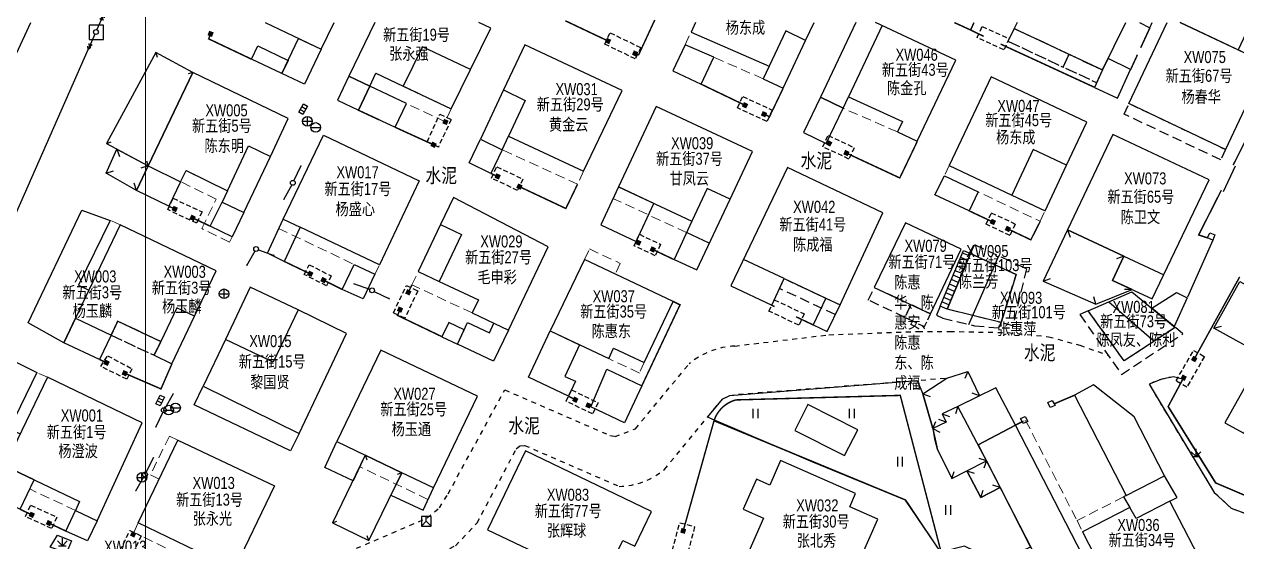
# Model space of a CAD drawing. Extents: x 396500 to 398250, y 1005980 to 1008200.
# Drawn here: x 397287.4 to 397413.3, y 1006946.1 to 1006999.8 of the extents above; entities that cross this region are included whole.
import ezdxf
from ezdxf.enums import TextEntityAlignment as Align

# ---------------------------------------------------------------- set-up
doc = ezdxf.new("R2010")
doc.units = 0
doc.header["$LTSCALE"] = 0.5
for name, pattern in [('X32', [1.5, 1, -0.5]), ('X39', [3, 2.5, -0.5]), ('X5', [3, 2, -1]), ('X6', [2, 1, -1])]:
    doc.linetypes.add(name, pattern=pattern)
doc.layers.get('0').update_dxf_attribs({"linetype": 'CONTINUOUS'})
doc.layers.add('ASSIST', color=7, linetype='CONTINUOUS', plot=False)
for name, color, linetype in [('DLSS', 4, 'CONTINUOUS'), ('DMTZ', 3, 'CONTINUOUS'), ('GXYZ', 2, 'CONTINUOUS'), ('JMD', 6, 'CONTINUOUS'), ('ZBTZ', 3, 'CONTINUOUS'), ('权属人', 160, 'CONTINUOUS'), ('编号', 90, 'CONTINUOUS'), ('门牌号', 1, 'CONTINUOUS')]:
    doc.layers.add(name, color=color, linetype=linetype)
doc.layers.add('绘图层', color=6, linetype='CONTINUOUS', lineweight=5)
doc.styles.add('细等线体', font='长等线体_0.TTF', dxfattribs={"width": 0.8})
doc.linetypes.add('10422', pattern='A,2,[150,AAA.SHX,S=1,R=0,X=0,Y=1],2,[177,AAA.SHX,S=1,R=0,X=0,Y=0.8],1e-09', length=4)
doc.linetypes.add('1161', pattern='A,0,[149,AAA.SHX,S=0.15,R=0,X=0,Y=0],-1.6', length=1.6)
doc.linetypes.add('443', pattern='A,5,[169,AAA.SHX,S=0.83,R=0,X=0,Y=0],5', length=10)

# ---------------------------------------------------------------- blocks, each defined once
blk = doc.blocks.new('gc041')
for p, q in [((-1, 0.5), (1, 0.5)), ((-1, -0.5), (-1, 0.5)), ((-0.33, 0.5), (-0.33, -0.5)), ((0.33, 0.5), (0.33, -0.5)), ((1, 0.5), (1, -0.5)), ((1, -0.5), (-1, -0.5))]:
    blk.add_line(p, q)
blk = doc.blocks.new('gc042')
blk.add_line((-1, 0), (1, 0))
blk.add_circle((0, 0), 1)
blk = doc.blocks.new('gc043')
for p, q in [((-1, 0), (1, 0)), ((0, -1), (0, 1))]:
    blk.add_line(p, q)
blk.add_circle((0, 0), 1)
blk = doc.blocks.new('gc013a')
at = {"linetype": 'Continuous'}
blk.add_line((0.5, 0), (4, 0), dxfattribs=at)
at = {"linetype": 'Continuous', "flags": 128}
for points in [[(2.77, 0.35), (3.38, 0), (2.77, -0.35)], [(3.39, 0.35), (4, 0), (3.39, -0.35)]]:
    blk.add_lwpolyline(points, dxfattribs=at)
blk = doc.blocks.new('gc170')
at = {"linetype": 'Continuous'}
blk.add_circle((0, 0), 0.5, dxfattribs=at)
blk = doc.blocks.new('gc013c')
at = {"linetype": 'Continuous'}
blk.add_line((0.5, 0), (4, 0), dxfattribs=at)
at = {"linetype": 'Continuous', "const_width": 0.15, "flags": 128}
blk.add_lwpolyline([(3.775, 0, 1), (3.925, 0, 1)], format="xyb", close=True, dxfattribs=at)
blk = doc.blocks.new('gc124')
for p, q in [((-1, 1), (0, 0)), ((-0.8, 0), (0.8, 0)), ((0, 0), (0, 1.6)), ((0, 0), (1, 1))]:
    blk.add_line(p, q)
blk = doc.blocks.new('gc049')
for p, q in [((-1, 1), (-1, -1)), ((1, 1), (-1, 1)), ((-1, -1), (0, 0)), ((0, 0), (0, 1)), ((0, 0), (1, -1)), ((1, -1), (1, 1)), ((-1, -1), (1, -1))]:
    blk.add_line(p, q)
blk = doc.blocks.new('gc121')
for p, q in [((-0.5, -1), (-0.5, 1)), ((0.5, -1), (0.5, 1))]:
    blk.add_line(p, q)
blk = doc.blocks.new('gc002')
at = {"const_width": 1}
blk.add_lwpolyline([(-0.5, 0), (0.5, 0)], dxfattribs=at)

msp = doc.modelspace()

# ---------------------------------------------------------------- linework, layer by layer
at = {"layer": 'ASSIST', "linetype": 'Continuous', "flags": 128}
for points in [[(397385.64, 1006976.04), (397383.2, 1006970.26), (397382.48, 1006970.56), (397384.92, 1006976.35)], [(397388.71, 1006951.75), (397391.87, 1006945.59), (397389.25, 1006944.44), (397387.03, 1006944.86), (397386.09, 1006945.17), (397384.99, 1006945.66), (397382.54, 1006945.04), (397378.9, 1006950.46), (397369.28, 1006954.4), (397358.33, 1006959.05), (397359.91, 1006960.97), (397360.65, 1006961.32), (397380.1, 1006962.88), (397380.69, 1006961.47), (397381.72, 1006957.87), (397382.2, 1006955.68), (397383.7, 1006952.68), (397385.26, 1006953.48), (397386.69, 1006950.71)]]:
    msp.add_lwpolyline(points, close=True, dxfattribs=at)
at = {"layer": 'ASSIST', "linetype": '1161', "flags": 128}
msp.add_lwpolyline([(397407.66, 1006962.99), (397406.7, 1006963.23), (397405.49, 1006962.99), (397404.19, 1006962.47), (397410.93, 1006951.26), (397412.67, 1006949.63), (397414.87, 1006948.81), (397415.34, 1006949.89), (397415.44, 1006950.23), (397415.52, 1006950.35), (397411.1, 1006952.23), (397406.15, 1006960.18)], close=True, dxfattribs=at)
at = {"layer": 'DLSS', "linetype": 'X6'}
for points in [[(397297.6, 1006944.83), (397296.19, 1006942.16), (397302.08, 1006939.43, 0.174223), (397308.12, 1006939.54), (397329.22, 1006948.59), (397330.5, 1006949.66), (397331.41, 1006951.11), (397337.29, 1006961.89), (397348.19, 1006957.17), (397348.74, 1006957.06), (397350.86, 1006957.86), (397356.43, 1006964.6, -0.162094), (397361.17, 1006966.44), (397370.93, 1006967.61), (397380.17, 1006967.95), (397383.46, 1006967.95), (397389.51, 1006967.84), (397393.72, 1006967.41), (397396.97, 1006966.52), (397399.91, 1006965.49)], [(397293.61, 1006936.32), (397294.42, 1006938.56), (397299.96, 1006936.06, 0.180702), (397308.61, 1006935.48), (397328.89, 1006944.16), (397332.17, 1006945.72), (397334.42, 1006948.09), (397338.49, 1006955.76), (397338.88, 1006956.09), (397339.35, 1006956.13), (397349.16, 1006951.88, 0.169789), (397353.87, 1006953.64), (397359.91, 1006960.97), (397360.65, 1006961.32), (397361.55, 1006961.45), (397383.19, 1006963.12)], [(397407.66, 1006962.99), (397406.7, 1006963.23, 0.093798), (397404.19, 1006962.47), (397405.87, 1006959.61), (397410.93, 1006951.26), (397412.67, 1006949.63), (397414.87, 1006948.81), (397415.52, 1006950.35)]]:
    msp.add_lwpolyline(points, format="xyb", dxfattribs=at)
at = {"layer": 'DMTZ', "linetype": '10422'}
msp.add_lwpolyline([(397259.52, 1006938.22), (397275.96, 1006973.83), (397288.1, 1007000)], dxfattribs=at)
at = {"layer": 'GXYZ', "linetype": 'Continuous'}
msp.add_line((397274.44, 1006952.72), (397294.05, 1006997.19), dxfattribs=at)
at = {"layer": 'JMD', "linetype": 'Continuous'}
for p, q in [((397301.07, 1006996.9), (397301.21, 1006996.42)), ((397304.91, 1006994.83), (397304.43, 1006994.67)), ((397295.97, 1006987.47), (397296.45, 1006987.61)), ((397297.04, 1006986.85), (397297.3, 1006986.09)), ((397300.28, 1006985.14), (397299.52, 1006984.89)), ((397300.28, 1006985.14), (397300.13, 1006985.61)), ((397295.93, 1006984.38), (397296.69, 1006984.62)), ((397299.06, 1006982.58), (397298.82, 1006983.35)), ((397395.69, 1006978.5), (397395.96, 1006977.75)), ((397385.53, 1006975.79), (397384.81, 1006976.09)), ((397384.95, 1006974.41), (397384.23, 1006974.71)), ((397385.14, 1006974.87), (397384.42, 1006975.17)), ((397385.34, 1006975.33), (397384.62, 1006975.63)), ((397385.47, 1006968.68), (397388.57, 1006975.8)), ((397401.54, 1006975.76), (397400.79, 1006975.49)), ((397384.56, 1006973.49), (397383.84, 1006973.79)), ((397384.75, 1006973.95), (397384.03, 1006974.25)), ((397393.17, 1006973.17), (397393.92, 1006973.45)), ((397383.98, 1006972.1), (397383.26, 1006972.41)), ((397384.17, 1006972.56), (397383.45, 1006972.87)), ((397384.36, 1006973.02), (397383.65, 1006973.33)), ((397402.4, 1006972.31), (397401.6, 1006972.32)), ((397383.39, 1006970.72), (397382.67, 1006971.02)), ((397383.59, 1006971.18), (397382.87, 1006971.48)), ((397383.78, 1006971.64), (397383.06, 1006971.95)), ((397398.63, 1006970.78), (397398.42, 1006971.55)), ((397383.2, 1006970.26), (397382.48, 1006970.56)), ((397410.9, 1006968.28), (397411.68, 1006968.5)), ((397385.34, 1006963.79), (397385.03, 1006963.06)), ((397380.69, 1006961.47), (397381.44, 1006961.2)), ((397386.57, 1006961.29), (397385.81, 1006961.55)), ((397384.31, 1006960.18), (397384.06, 1006959.42)), ((397381.72, 1006957.87), (397382.04, 1006958.6)), ((397383.1, 1006958.55), (397382.35, 1006958.81)), ((397382.69, 1006959.39), (397383.45, 1006959.13)), ((397381.72, 1006957.87), (397382.43, 1006957.5)), ((397322.81, 1006955.12), (397322.97, 1006954.64)), ((397387.28, 1006954.52), (397386.52, 1006954.76)), ((397387.28, 1006954.52), (397387.03, 1006953.76)), ((397326.6, 1006953.3), (397326.12, 1006953.11)), ((397383.7, 1006952.68), (397383.95, 1006953.44)), ((397385.26, 1006953.48), (397386.02, 1006953.24)), ((397388.71, 1006951.75), (397387.94, 1006951.99)), ((397386.69, 1006950.71), (397386.93, 1006951.47)), ((397319.4, 1006948.11), (397319.87, 1006948.27)), ((397323.18, 1006946.27), (397323.01, 1006946.74))]:
    msp.add_line(p, q, dxfattribs=at)
at = {"layer": 'JMD', "linetype": 'Continuous', "flags": 128}
for points in [[(397312.44, 1007000), (397318.24, 1006997.23), (397319.57, 1007000)], [(397323.82, 1007000), (397321.11, 1006994.43), (397323.28, 1006993.4), (397323.92, 1006994.76), (397326.76, 1006993.41), (397331.73, 1006991.06), (397333.73, 1006995.14), (397335.83, 1006999.41), (397334.6, 1007000)], [(397357.1, 1007000), (397356.63, 1006999.02), (397364.73, 1006995.47), (397364.11, 1006994.16), (397366.18, 1006993.18), (397368.52, 1006998.15), (397369.39, 1007000)], [(397373.74, 1007000), (397370.07, 1006992.26), (397372.4, 1006991.12), (397372.96, 1006992.3), (397378.56, 1006989.75), (397378.04, 1006988.66), (397380.11, 1006987.68), (397384.09, 1006996.09), (397375.78, 1007000)], [(397390.47, 1007000), (397390.16, 1006999.37), (397399.33, 1006995.08), (397401.75, 1007000)], [(397414.84, 1007000), (397417.67, 1006998.66), (397417.15, 1006997.55), (397414.24, 1006998.94), (397413.4, 1006997.17), (397416.32, 1006995.8), (397412.1, 1006986.84), (397402.08, 1006991.6), (397406.05, 1007000)], [(397403.16, 1007000), (397404.25, 1006999.46), (397404.49, 1007000)], [(397414.84, 1007000), (397417.67, 1006998.66), (397416.32, 1006995.8), (397407.4, 1007000)], [(397407.4, 1007000), (397413.4, 1006997.17)], [(397368.52, 1006998.15), (397366.45, 1006999.13), (397364.73, 1006995.47)], [(397376.46, 1006999.68), (397372.96, 1006992.3)], [(397333.73, 1006995.14), (397328.76, 1006997.49), (397326.76, 1006993.41)], [(397337.17, 1006993.01), (397339.42, 1006991.9), (397337.67, 1006988.2)], [(397308.52, 1006982.56), (397310.71, 1006987.22), (397312.97, 1006986.11)], [(397395.59, 1006985.19), (397392.14, 1006986.83), (397389.92, 1006982.1)], [(397360.67, 1006981.67), (397358.29, 1006982.78), (397356.72, 1006979.39)], [(397314.28, 1006979.62), (397316.05, 1006978.78)], [(397330.63, 1006979.04), (397332.8, 1006978), (397330.48, 1006973.14)], [(397358.51, 1006977.1), (397356.16, 1006978.21)], [(397382.48, 1006970.56), (397384.92, 1006976.35)], [(397385.64, 1006976.04), (397383.2, 1006970.26)], [(397366.29, 1006973.44), (397362.07, 1006975.43)], [(397401.54, 1006975.76), (397405.68, 1006973.83)], [(397370.61, 1006971.4), (397372.09, 1006970.7)], [(397399.99, 1006971.04), (397404.7, 1006966.95)], [(397305.09, 1006969.55), (397303.25, 1006970.42), (397301.58, 1006966.9)], [(397315.84, 1006970.18), (397313.26, 1006964.76), (397308.29, 1006967.12)], [(397329.9, 1006951.72), (397326.6, 1006953.3)], [(397401.79, 1006950.94), (397405.75, 1006952.98)], [(397406.33, 1006950.34), (397402.84, 1006948.56), (397402.18, 1006949.69)]]:
    msp.add_lwpolyline(points, dxfattribs=at)
at = {"layer": 'JMD', "color": 6, "linetype": '443', "const_width": 0.15, "flags": 128}
for points in [[(397343.57, 1007000.19), (397348.01, 1006998.09)], [(397351.16, 1006996.6), (397352.86, 1007000.27)], [(397383.96, 1007000), (397385.64, 1006999.23), (397385.99, 1007000)], [(397306.76, 1006998.83), (397306.56, 1006998.31), (397310.99, 1006996.21)], [(397385.64, 1006999.23), (397387, 1006998.57)], [(397403.29, 1006997.38), (397404.25, 1006999.46)], [(397388.76, 1006997.77), (397398.5, 1006993.28)], [(397419.19, 1006997.75), (397412.89, 1006985.21)], [(397402.25, 1006995.12), (397402.96, 1006996.67)], [(397357.67, 1006993.61), (397362.23, 1006991.42)], [(397364.2, 1006990.49), (397364.77, 1006990.24), (397366.18, 1006993.18)], [(397322.1, 1006990.91), (397324.23, 1006989.92)], [(397325.91, 1006989.14), (397329.9, 1006987.32)], [(397372.75, 1006986.46), (397378.29, 1006983.88), (397380.11, 1006987.68)], [(397335.85, 1006984.35), (397336.55, 1006984.04)], [(397338.81, 1006982.98), (397343.63, 1006980.71), (397344.84, 1006983.22)], [(397411.67, 1006982.62), (397409.31, 1006977.97), (397410.24, 1006977.66)], [(397302.41, 1006980.95), (397303.04, 1006980.66)], [(397304.89, 1006979.74), (397306.73, 1006978.87)], [(397385.48, 1006980.47), (397387.95, 1006979.31)], [(397389.51, 1006978.59), (397391.89, 1006977.46), (397392.87, 1006979.38)], [(397352.65, 1006976.46), (397354.86, 1006975.41)], [(397314.4, 1006975.22), (397317.1, 1006973.93)], [(397413.57, 1006973.62), (397408.85, 1006965.09)], [(397318.48, 1006973.28), (397320.42, 1006972.31)], [(397327.66, 1006972.8), (397327.28, 1006972.01)], [(397351.52, 1006962.32), (397355.48, 1006970.71), (397354.77, 1006971.07)], [(397326.42, 1006970.22), (397326.16, 1006969.62), (397330.77, 1006967.41)], [(397365, 1006970.67), (397365.29, 1006970.53)], [(397367.51, 1006969.48), (397369.31, 1006968.63)], [(397295.24, 1006965.04), (397295.96, 1006964.7)], [(397297.85, 1006963.62), (397301.61, 1006961.99), (397302.75, 1006964.61)], [(397407.75, 1006963.15), (397406.15, 1006960.18), (397411.1, 1006952.23), (397415.95, 1006950.16)], [(397343.9, 1006961.24), (397344.61, 1006960.87)], [(397396.43, 1006961.34), (397394.31, 1006960.44)], [(397359.01, 1006958.69), (397355.81, 1006947.26)], [(397382.2, 1006945.54), (397378.9, 1006950.46), (397359.01, 1006958.69)], [(397390.98, 1006958.58), (397390.31, 1006958.24)], [(397286.99, 1006949.5), (397288.2, 1006948.93)], [(397289.98, 1006948.07), (397291.72, 1006947.25)]]:
    msp.add_lwpolyline(points, dxfattribs=at)
at = {"layer": 'JMD', "linetype": 'Continuous', "flags": 128}
for points in [[(397294.14, 1006998.24), (397295.64, 1006998.24), (397295.64, 1006999.74), (397294.14, 1006999.74)], [(397314.15, 1006994.72), (397310.99, 1006996.21), (397311.65, 1006997.58), (397314.8, 1006996.07)], [(397339.38, 1006997.7), (397337.17, 1006993.01), (397334.76, 1006987.92), (397337.02, 1006986.81), (397337.67, 1006988.2), (397345.46, 1006984.57), (397349.46, 1006992.94)], [(397300.28, 1006985.14), (397304.91, 1006994.83), (397301.07, 1006996.9), (397295.97, 1006987.47)], [(397398.5, 1006993.28), (397400.88, 1006992.17), (397402.25, 1006995.12), (397399.91, 1006996.27), (397399.33, 1006995.08)], [(397304.91, 1006994.83), (397300.28, 1006985.14), (397303.65, 1006983.49), (397304.22, 1006984.66), (397308.52, 1006982.56), (397307.96, 1006981.38), (397310.22, 1006980.28), (397312.97, 1006986.11), (397314.82, 1006990.06)], [(397393.37, 1006980.47), (397395.59, 1006985.19), (397397.7, 1006989.67), (397387.76, 1006994.38), (397383.43, 1006985.17), (397389.92, 1006982.1)], [(397322.1, 1006990.91), (397325.91, 1006989.14), (397327.08, 1006991.61), (397323.28, 1006993.4)], [(397360.67, 1006981.67), (397363, 1006986.62), (397353.01, 1006991.28), (397349.09, 1006982.96), (397356.72, 1006979.39), (397354.86, 1006975.41), (397357.21, 1006974.33)], [(397312.65, 1006976.08), (397314.28, 1006979.62), (397318.47, 1006988.32), (397328.39, 1006983.58), (397324.29, 1006974.85), (397316.05, 1006978.78), (397314.4, 1006975.22)], [(397410.41, 1006983.7), (397400.41, 1006988.39), (397395.69, 1006978.5), (397401.54, 1006975.76), (397400.36, 1006973.24), (397404.49, 1006971.34)], [(397299.06, 1006982.58), (397295.93, 1006984.38), (397297.04, 1006986.85), (397300.28, 1006985.14)], [(397376.54, 1006980.26), (397366.62, 1006984.95), (397360.77, 1006972.7), (397365, 1006970.67), (397366.29, 1006973.44), (397370.61, 1006971.4), (397369.31, 1006968.63), (397370.74, 1006967.94), (397372.09, 1006970.7)], [(397352.77, 1006981.23), (397349.09, 1006982.96), (397347.25, 1006979.01), (397350.92, 1006977.28)], [(397341.81, 1006976.74), (397331.96, 1006981.84), (397330.63, 1006979.04), (397328.3, 1006974.17), (397330.48, 1006973.14), (397334.55, 1006971.22), (397333.9, 1006969.87), (397337.68, 1006968.07)], [(397296.33, 1006979.48), (397293.05, 1006972.76), (397294.13, 1006972.24), (397291.53, 1006966.79), (397287.82, 1006968.85), (397293.41, 1006980.54)], [(397296.43, 1006967.57), (397297.12, 1006969.02), (397301.58, 1006966.9), (397300.91, 1006965.48), (397302.75, 1006964.61), (397305.09, 1006969.55), (397307.33, 1006974.26), (397297.38, 1006979), (397294.13, 1006972.24), (397292.74, 1006969.32)], [(397384.67, 1006976.49), (397378.88, 1006979.23), (397375.64, 1006972.52), (397381.48, 1006969.78)], [(397401.54, 1006975.76), (397395.69, 1006978.5), (397393.17, 1006973.17), (397398.63, 1006970.78), (397402.4, 1006972.31), (397400.36, 1006973.24)], [(397390.37, 1006973.86), (397388.8, 1006968.87), (397383.2, 1006970.26), (397385.64, 1006976.04)], [(397321.66, 1006974.91), (397323.81, 1006973.88), (397322.6, 1006971.34), (397320.42, 1006972.31)], [(397354.77, 1006971.07), (397345.58, 1006975.43), (397342.01, 1006968.01), (397348.08, 1006965.14), (397348.59, 1006966.23), (397351.77, 1006964.73)], [(397315.84, 1006970.18), (397310.88, 1006972.56), (397308.29, 1006967.12), (397305.98, 1006962.26), (397315.94, 1006957.36), (397320.88, 1006967.75)], [(397406.88, 1006968.38), (397401.59, 1006964.9), (397397.85, 1006970.1), (397402.38, 1006972.08)], [(397406.76, 1006968.48), (397404.44, 1006970.38), (397407.02, 1006971.98), (397408.12, 1006971.44)], [(397332.37, 1006966.65), (397333.07, 1006968.13), (397331.47, 1006968.88), (397330.77, 1006967.41)], [(397423.56, 1006953.59), (397427.73, 1006961.11), (397416.87, 1006967.19), (397414.71, 1006963.29), (397412.04, 1006958.48), (397414.01, 1006957.39), (397414.64, 1006958.53)], [(397334.46, 1006961.25), (397324.43, 1006966.02), (397319.86, 1006956.53), (397326.6, 1006953.3), (397325.47, 1006950.97), (397328.81, 1006949.4), (397329.9, 1006951.72)], [(397283.97, 1006950.96), (397280.26, 1006952.62), (397286.17, 1006964.96), (397288.72, 1006963.7), (397285.88, 1006957.86), (397287.01, 1006957.32), (397285.42, 1006954.02)], [(397299.66, 1006958.46), (397289.84, 1006963.2), (397285.42, 1006954.02), (397293.17, 1006950.3), (397292.73, 1006949.38), (397294.99, 1006948.31)], [(397410.22, 1006942.79), (397406.33, 1006950.34), (397407.08, 1006950.73), (397405.75, 1006952.98), (397402.63, 1006959.1), (397398.41, 1006962.4), (397396.43, 1006961.34), (397401.79, 1006950.94), (397401.52, 1006950.8), (397402.18, 1006949.69), (397397.27, 1006947.15), (397401.76, 1006938.43)], [(397368.75, 1006960.37), (397367.39, 1006957.69), (397372.56, 1006955.07), (397373.92, 1006957.74)], [(397400.75, 1006937.95), (397390.31, 1006958.24), (397386.42, 1006956.19), (397396.86, 1006935.9)], [(397313.39, 1006951.94), (397308.94, 1006942.67), (397304.97, 1006944.57), (397305.27, 1006945.2), (397299.24, 1006948.11), (397303.37, 1006956.68)], [(397322.81, 1006955.12), (397319.4, 1006948.11), (397323.18, 1006946.27), (397326.6, 1006953.3)], [(397352.52, 1006949.29), (397339.45, 1006955.57), (397335.51, 1006947.36), (397347.35, 1006941.74), (397349.53, 1006946.27), (397350.79, 1006945.67)], [(397372.69, 1006940.96), (397376.02, 1006948.48), (397373.09, 1006949.77), (397373.7, 1006951.14), (397365.92, 1006954.58), (397364.79, 1006952.02), (397363.42, 1006952.63), (397362.03, 1006949.5), (397364.14, 1006948.57), (397362.24, 1006944.27), (397364.38, 1006943.32), (397364.86, 1006944.42)], [(397285.42, 1006954.02), (397283.97, 1006950.96), (397286.99, 1006949.5), (397288.44, 1006952.57)]]:
    msp.add_lwpolyline(points, close=True, dxfattribs=at)
at = {"layer": 'JMD', "linetype": 'X32'}
for points in [[(397351.41, 1006997.4), (397350.84, 1006996.23), (397347.66, 1006997.77), (397348.23, 1006998.94)], [(397389.65, 1006998.34), (397389.09, 1006997.17), (397386.33, 1006998.44), (397386.85, 1006999.59)], [(397365.06, 1006990.91), (397364.51, 1006989.73), (397361.44, 1006991.16), (397361.99, 1006992.34)], [(397330.54, 1006990.49), (397331.72, 1006989.94), (397330.4, 1006987.09), (397329.22, 1006987.64)], [(397373.56, 1006987.02), (397373.01, 1006985.84), (397370.3, 1006987.12), (397370.86, 1006988.3)], [(397339.18, 1006983.76), (397338.62, 1006982.58), (397335.91, 1006983.86), (397336.46, 1006985.04)], [(397305.87, 1006980.36), (397305.32, 1006979.18), (397302.31, 1006980.59), (397302.86, 1006981.77)], [(397390.28, 1006979.1), (397389.73, 1006977.92), (397387.24, 1006979.07), (397387.78, 1006980.25)], [(397353.46, 1006976.99), (397352.9, 1006975.81), (397350.72, 1006976.85), (397351.27, 1006978.03)], [(397319.28, 1006973.71), (397318.78, 1006972.69), (397316.48, 1006973.86), (397316.98, 1006974.88)], [(397325.73, 1006969.89), (397327.09, 1006972.72), (397328.26, 1006972.16), (397326.91, 1006969.33)], [(397368.37, 1006969.78), (397367.81, 1006968.6), (397364.71, 1006970.07), (397365.26, 1006971.23)], [(397406.96, 1006962.82), (397408.78, 1006965.99), (397409.9, 1006965.35), (397408.09, 1006962.18)], [(397298.58, 1006964.09), (397298.07, 1006963), (397295.35, 1006964.32), (397296.07, 1006965.44)], [(397346.97, 1006960.56), (397346.4, 1006959.39), (397343.65, 1006960.72), (397344.22, 1006961.89)], [(397290.8, 1006948.69), (397290.26, 1006947.5), (397287.54, 1006948.75), (397288.08, 1006949.93)], [(397298.24, 1006944.03), (397297.05, 1006944.57), (397298.38, 1006947.3), (397299.56, 1006946.74)], [(397355.45, 1006948.11), (397357, 1006947.69), (397356.04, 1006944.1), (397354.49, 1006944.52)]]:
    msp.add_lwpolyline(points, close=True, dxfattribs=at)
at = {"layer": 'JMD', "linetype": 'X5', "lineweight": 0}
for points in [[(397364.73, 1006995.47), (397364.11, 1006994.16), (397356.03, 1006997.7), (397356.63, 1006999.02)], [(397331.73, 1006991.06), (397331.13, 1006989.69), (397323.28, 1006993.4), (397323.92, 1006994.76)], [(397372.96, 1006992.3), (397378.56, 1006989.75), (397378.04, 1006988.66), (397372.4, 1006991.12)], [(397345.46, 1006984.57), (397344.84, 1006983.22), (397337.02, 1006986.81), (397337.67, 1006988.2)], [(397383.43, 1006985.17), (397382.93, 1006984.09), (397392.87, 1006979.38), (397393.37, 1006980.47)], [(397307.96, 1006981.38), (397306.73, 1006978.87), (397308.99, 1006977.76), (397308.73, 1006977.22), (397305.86, 1006978.63), (397307.35, 1006981.68), (397303.65, 1006983.49), (397304.22, 1006984.66), (397308.52, 1006982.56)], [(397356.72, 1006979.39), (397356.16, 1006978.21), (397348.58, 1006981.73), (397349.09, 1006982.96)], [(397297.38, 1006979), (397296.33, 1006979.48), (397293.05, 1006972.76), (397294.13, 1006972.24)], [(397314.28, 1006979.62), (397313.82, 1006978.64), (397323.81, 1006973.88), (397324.29, 1006974.85)], [(397345.58, 1006975.43), (397346.09, 1006976.52), (397349.26, 1006975.02), (397348.75, 1006973.93)], [(397334.55, 1006971.22), (397333.9, 1006969.87), (397327.66, 1006972.8), (397328.3, 1006974.17)], [(397348.08, 1006965.14), (397348.59, 1006966.23), (397351.77, 1006964.73), (397351.27, 1006963.64)], [(397289.84, 1006963.2), (397288.72, 1006963.7), (397285.88, 1006957.86), (397287.01, 1006957.32)], [(397401.76, 1006938.43), (397400.75, 1006937.95), (397390.31, 1006958.24), (397391.35, 1006958.73), (397396.69, 1006948.33), (397397.27, 1006947.15)], [(397303.37, 1006956.68), (397302.48, 1006957.08), (397300.51, 1006953.07), (397301.42, 1006952.63)], [(397329.9, 1006951.72), (397329.31, 1006950.53), (397322.23, 1006953.92), (397322.81, 1006955.12)], [(397293.17, 1006950.3), (397292.73, 1006949.38), (397287.99, 1006951.61), (397288.44, 1006952.57)], [(397397.27, 1006947.15), (397402.18, 1006949.69), (397401.52, 1006950.8), (397396.69, 1006948.33)], [(397305.27, 1006945.2), (397304.97, 1006944.57), (397304.79, 1006944.21), (397298.79, 1006947.11), (397299.24, 1006948.11)]]:
    msp.add_lwpolyline(points, close=True, dxfattribs=at)
at = {"layer": 'JMD', "linetype": 'X39', "flags": 128}
for points in [[(397390.16, 1006999.37), (397389.54, 1006998.06), (397395.24, 1006995.38), (397395.86, 1006996.7)], [(397395.24, 1006995.38), (397395.86, 1006996.7), (397399.33, 1006995.08), (397398.71, 1006993.76)], [(397379.44, 1006970.74), (397378.82, 1006969.41), (397380.85, 1006968.46), (397381.48, 1006969.78)], [(397296.43, 1006967.57), (397300.91, 1006965.48), (397301.58, 1006966.9), (397297.1, 1006969.03)]]:
    msp.add_lwpolyline(points, close=True, dxfattribs=at)
at = {"layer": 'JMD', "linetype": 'Continuous'}
for points in [[(397318.24, 1006997.23), (397316.49, 1006993.61), (397314.15, 1006994.72), (397315.9, 1006998.34)], [(397356.03, 1006997.7), (397354.74, 1006995), (397357.67, 1006993.61), (397359, 1006996.4)], [(397321.11, 1006994.43), (397319.93, 1006991.95), (397322.1, 1006990.91), (397323.28, 1006993.4)], [(397370.07, 1006992.26), (397368.31, 1006988.59), (397370.65, 1006987.45), (397372.4, 1006991.12)], [(397335.85, 1006984.35), (397333.6, 1006985.46), (397334.76, 1006987.92), (397337.02, 1006986.81)], [(397302.41, 1006980.95), (397299.06, 1006982.58), (397300.28, 1006985.14), (397303.65, 1006983.49)], [(397386.41, 1006982.44), (397385.48, 1006980.47), (397381.93, 1006982.12), (397382.93, 1006984.09)], [(397310.22, 1006980.28), (397308.99, 1006977.76), (397306.73, 1006978.87), (397307.96, 1006981.38)], [(397410.47, 1006978.19), (397411, 1006977.97), (397410.78, 1006977.43), (397410.24, 1006977.66)], [(397413.59, 1006973.15), (397416.89, 1006971.31), (397414.19, 1006966.45), (397410.9, 1006968.28)], [(397291.53, 1006966.79), (397292.74, 1006969.32), (397296.43, 1006967.57), (397295.24, 1006965.04)], [(397333.43, 1006968.89), (397335.69, 1006967.82), (397336.16, 1006968.8), (397337.68, 1006968.07), (397336.12, 1006964.86), (397332.37, 1006966.65)], [(397342.01, 1006968.01), (397345.05, 1006966.56), (397343.54, 1006963.29), (397344.62, 1006962.78), (397343.9, 1006961.24), (397339.75, 1006963.2)], [(397351.52, 1006962.32), (397349.71, 1006958.48), (397346.21, 1006960.12), (397347.88, 1006964.04)], [(397381.72, 1006957.87), (397380.69, 1006961.47), (397383.19, 1006963.12), (397385.34, 1006963.79), (397386.57, 1006961.29), (397384.31, 1006960.18), (397382.69, 1006959.39), (397383.1, 1006958.55)], [(397305.06, 1006960.34), (397305.98, 1006962.26), (397315.94, 1006957.36), (397315.06, 1006955.57)], [(397393.64, 1006960.58), (397394.12, 1006960.8), (397394.4, 1006960.28), (397393.91, 1006960.06)], [(397387.28, 1006954.52), (397384.31, 1006960.18), (397382.69, 1006959.39), (397383.1, 1006958.55), (397381.72, 1006957.87), (397381.88, 1006956.81), (397382.17, 1006955.77), (397383.7, 1006952.68), (397385.26, 1006953.48)], [(397390.81, 1006958.92), (397391.3, 1006959.14), (397391.57, 1006958.61), (397391.08, 1006958.4)], [(397318.61, 1006953.84), (397319.86, 1006956.53), (397322.81, 1006955.12), (397321.54, 1006952.47)], [(397388.71, 1006951.75), (397386.69, 1006950.71), (397385.26, 1006953.48), (397387.28, 1006954.52)], [(397292.73, 1006949.38), (397294.99, 1006948.31), (397293.99, 1006946.22), (397291.72, 1006947.25)]]:
    msp.add_lwpolyline(points, close=True, dxfattribs=at)
at = {"layer": 'JMD', "linetype": 'X5'}
for points in [[(397412.1, 1006986.84), (397411.6, 1006985.76), (397401.57, 1006990.5), (397402.09, 1006991.6)], [(397385.64, 1006976.04), (397386.06, 1006976.96), (397388.94, 1006975.63), (397390.5, 1006974.89), (397391.45, 1006974.46), (397390.03, 1006968.55), (397388.8, 1006968.87), (397390.37, 1006973.86)], [(397372.09, 1006970.7), (397371.6, 1006969.7), (397365.81, 1006972.41), (397366.29, 1006973.44)], [(397379.44, 1006970.74), (397378.82, 1006969.41), (397375.02, 1006971.2), (397375.64, 1006972.52)], [(397383.2, 1006970.26), (397382.48, 1006970.56), (397382.09, 1006969.63), (397382.77, 1006969.34), (397386.04, 1006968.54), (397388.57, 1006968.32), (397388.8, 1006968.87)], [(397401.59, 1006964.9), (397397.85, 1006970.1), (397396.98, 1006969.71), (397401.3, 1006963.5), (397407.68, 1006967.71), (397406.88, 1006968.38)]]:
    msp.add_lwpolyline(points, close=True, dxfattribs=at)
at = {"layer": 'JMD', "linetype": 'Continuous'}
msp.add_lwpolyline([(397386.42, 1006956.19), (397390.31, 1006958.24), (397388.26, 1006962.12), (397384.31, 1006960.18)], dxfattribs=at)
at = {"layer": 'JMD', "linetype": 'Continuous', "lineweight": 0}
msp.add_lwpolyline([(397401.79, 1006950.94), (397396.43, 1006961.34), (397398.41, 1006962.4), (397402.63, 1006959.1), (397405.75, 1006952.98)], close=True, dxfattribs=at)
at = {"layer": 'JMD', "color": 6, "linetype": '443', "const_width": 0.15, "flags": 128}
msp.add_lwpolyline([(397382.62, 1006944.91), (397378.34, 1006961.32), (397361.26, 1006960.85, 0.251822), (397359.01, 1006958.69)], format="xyb", dxfattribs=at)
at = {"layer": 'ZBTZ', "linetype": '1161', "flags": 128}
for points in [[(397411.89, 1006982.48), (397413.15, 1006985.12)], [(397410.79, 1006977.41), (397408.15, 1006971.5)]]:
    msp.add_lwpolyline(points, dxfattribs=at)
msp.add_lwpolyline([(397291.8, 1006945), (397290.1, 1006945.57), (397290.86, 1006946.81), (397292.33, 1006946.22)], close=True, dxfattribs=at)
at = {"layer": '绘图层', "linetype": 'Continuous', "flags": 128}
for points in [[(396900, 1007130), (396900, 1006730), (397300, 1006730), (397300, 1007130)], [(397300, 1007130), (397300, 1006730), (397700, 1006730), (397700, 1007130)]]:
    msp.add_lwpolyline(points, close=True, dxfattribs=at)

# ---------------------------------------------------------------- block references
at = {"layer": 'GXYZ', "linetype": 'Continuous', "yscale": 0.5}
for name, p, xscale, rotation in [('gc013a', (397294.86, 1006999.02), 0.5, 65.80497445909008), ('gc013a', (397294.86, 1006999.02), 0.5, 246.1971427022837), ('gc013c', (397315.3, 1006983.37), 0.5, 64.49779273916981), ('gc013c', (397315.3, 1006983.37), 0.4999999999999999, 241.3804465101766), ('gc013c', (397311.48, 1006976.51), 0.5, 240.2075230991405), ('gc013c', (397311.48, 1006976.51), 0.5, 340.3962218842902), ('gc013c', (397323.52, 1006972.22), 0.5, 160.3962218842902), ('gc013c', (397323.52, 1006972.22), 0.5, 334.3445073933772), ('gc013c', (397301.91, 1006959.79), 0.5, 60.20752309914052), ('gc013c', (397301.91, 1006959.79), 0.5, 244.3848424261804), ('gc013c', (397299.95, 1006953.12), 0.5, 63.10826241613351), ('gc013c', (397299.95, 1006953.12), 0.5, 240.6068735892337)]:
    msp.add_blockref(name, p, dxfattribs=dict(at, xscale=xscale, rotation=rotation))
at = {"layer": 'GXYZ', "linetype": 'Continuous', "xscale": 0.5, "yscale": 0.5}
for name, p in [('gc170', (397294.86, 1006999.02)), ('gc170', (397315.3, 1006983.37)), ('gc170', (397311.48, 1006976.51)), ('gc170', (397323.52, 1006972.22)), ('gc170', (397301.91, 1006959.79)), ('gc170', (397299.95, 1006953.12)), ('gc170', (397299.95, 1006953.12)), ('gc049', (397329.14, 1006948.26, 16.69))]:
    msp.add_blockref(name, p, dxfattribs=at)
at = {"layer": 'GXYZ', "xscale": 0.5, "yscale": 0.5, "zscale": 0.5}
for p, rotation in [((397316.37, 1006991.01, 17.14), 60.88060111735048), ((397301.53, 1006960.79, 16.49), 63.68826448906503)]:
    msp.add_blockref('gc041', p, dxfattribs=dict(at, rotation=rotation))
at = {"layer": 'GXYZ', "linetype": 'Continuous', "xscale": 0.5, "yscale": 0.5, "zscale": 0.5}
for name, p in [('gc043', (397316.81, 1006989.76, 17.12)), ('gc042', (397317.67, 1006989.12, 17.15)), ('gc043', (397308.16, 1006971.86, 16.85)), ('gc042', (397302.41, 1006959.79, 16.52)), ('gc042', (397303.12, 1006960.03, 16.52)), ('gc043', (397299.63, 1006952.81, 16.56))]:
    msp.add_blockref(name, p, dxfattribs=at)
at = {"layer": 'JMD', "linetype": 'Continuous', "yscale": 0.5, "zscale": 0.5}
for p, xscale, rotation in [((397306.76, 1006998.83), 0.5, 249.002372211296), ((397348.01, 1006998.09), 0.5, 154.677342720679), ((397350.82, 1006996.79), 0.5, 335.7825730905196), ((397362.23, 1006991.42), 0.5, 154.3289585185112), ((397331.13, 1006989.69), 0.4999999999999999, 66.40215632167643), ((397364.2, 1006990.49), 0.5, 336.3946719952232), ((397329.9, 1006987.32), 0.4999999999999999, 63.84362524476576), ((397370.96, 1006987.47), 0.5, 330.6538780795427), ((397372.75, 1006986.46), 0.4999999999999999, 334.9759455880461), ((397336.55, 1006984.04), 0.5, 156.201137691488), ((397338.81, 1006982.98), 0.5, 334.7385859605724), ((397303.04, 1006980.66), 0.5, 154.8745600961589), ((397304.89, 1006979.74), 0.5, 334.6214523422684), ((397387.95, 1006979.31), 0.5, 154.7158071542451), ((397389.51, 1006978.59), 0.5, 334.6475953155585), ((397351.15, 1006977.17), 0.5, 334.49050465363), ((397352.65, 1006976.46), 0.5, 334.6266621305686), ((397317.1, 1006973.93), 0.5, 154.4746195886025), ((397318.48, 1006973.28), 0.4999999999999999, 333.4971662545133), ((397327.28, 1006972.01), 0.5, 64.57615344135561), ((397326.42, 1006970.22), 0.5, 246.8273004928244), ((397295.96, 1006964.7), 0.5, 154.7181159728198), ((397408.85, 1006965.09), 0.5, 61.05175832165646), ((397297.85, 1006963.62), 0.5, 336.6081000416941), ((397407.75, 1006963.15), 0.5, 241.7195424371941), ((397344.61, 1006960.87), 0.5, 152.1506474903218), ((397345.97, 1006960.28), 0.5, 336.5117627718416), ((397288.2, 1006948.93), 0.5, 154.6507099580337), ((397289.98, 1006948.07), 0.4999999999999999, 334.6469611487491), ((397298.72, 1006946.9), 0.4999999999999999, 332.1145165144781), ((397355.81, 1006947.26), 0.4999999999999999, 74.34404854198546)]:
    msp.add_blockref('gc002', p, dxfattribs=dict(at, xscale=xscale, rotation=rotation))
at = {"layer": 'ZBTZ', "linetype": 'Continuous', "xscale": 0.5, "yscale": 0.5}
for name, p in [('gc121', (397363.33, 1006959.44)), ('gc121', (397373.33, 1006959.44)), ('gc124', (397409.04, 1006954.98)), ('gc121', (397378.33, 1006954.44)), ('gc121', (397383.33, 1006949.44)), ('gc124', (397291.38, 1006945.72))]:
    msp.add_blockref(name, p, dxfattribs=at)

# ---------------------------------------------------------------- texts
at = {"layer": 'DLSS', "linetype": 'Continuous', "style": '细等线体', "width": 0.8}
for p in [(397369.63, 1006985.7), (397330.7, 1006984.16), (397392.81, 1006965.79), (397339.3, 1006958.2)]:
    msp.add_text('水泥', height=1.5, dxfattribs=at).set_placement(p, align=Align.MIDDLE)
at = {"layer": '权属人', "linetype": 'Continuous', "char_height": 1.25, "attachment_point": 1, "style": '细等线体'}
for s, width, insert, own_width in [('杨东成', 1.0018, (397360.23, 1007000.11), 4.5083), ('张永强', 1.0018, (397325.29, 1006997.41), 4.7627), ('陈金孔', 1.0018, (397376.97, 1006993.84), 4.1223), ('杨春华', 1.0018, (397407.53, 1006992.94), 4.1113), ('黄金云', 1.0018, (397341.88, 1006990.06), 4.1256), ('杨东成', 1.0018, (397388.28, 1006988.74), 5.0741), ('陈东明', 1.0018, (397306.13, 1006987.84), 4.8842), ('甘凤云', 1.0018, (397354.4, 1006984.46), 4.1334), ('杨盛心', 1.0018, (397319.73, 1006981.28), 5.1885), ('陈卫文', 1.0018, (397401.22, 1006980.46), 4.0634), ('陈成福', 1.0018, (397367.22, 1006977.61), 4.2095), ('毛申彩', 1.0018, (397334.45, 1006974.22), 4.7025), ('陈惠华、陈惠安、陈惠东、陈成福', 2.2641, (397377.72, 1006973.69), 4.9033), ('陈兰芳', 1.0018, (397384.44, 1006973.76), 4.0143), ('杨玉麟', 1.0018, (397292.44, 1006970.72), 4.1325), ('杨玉麟', 1.0018, (397301.72, 1006971.2), 4.1325), ('陈惠东', 1.0018, (397346.3, 1006968.62), 4.3292), ('张惠萍', 1.0018, (397388.38, 1006968.85), 4.5259), ('陈凤友、陈利', 1.0018, (397398.71, 1006967.73), 9.5372), ('黎国贤', 1.0018, (397310.87, 1006963.33), 4.4504), ('杨玉通', 1.0018, (397325.55, 1006958.45), 4.3361), ('杨澄波', 1.0018, (397290.96, 1006956.18), 5.3791), ('张永光', 1.0018, (397304.9, 1006949.17), 4.2976), ('张辉球', 1.0018, (397341.66, 1006947.93), 4.0002), ('张北秀', 1.0018, (397367.6, 1006946.88), 4.0787)]:
    msp.add_mtext_dynamic_manual_height_columns(s, width=width, gutter_width=1, heights=[0], dxfattribs=dict(at, insert=insert)).dxf.set("width", own_width)
at = {"layer": '编号', "linetype": 'Continuous', "char_height": 1.25, "attachment_point": 1, "style": '细等线体'}
for s, insert in [('XW046', (397377.85, 1006997.29)), ('XW075', (397407.75, 1006997.05)), ('XW031', (397342.56, 1006993.72)), ('XW005', (397306.22, 1006991.52)), ('XW047', (397388.42, 1006991.98)), ('XW039', (397354.55, 1006988.11)), ('XW017', (397319.82, 1006985.1)), ('XW073', (397401.57, 1006984.46)), ('XW042', (397367.22, 1006981.51)), ('XW029', (397334.75, 1006977.92)), ('XW079', (397378.78, 1006977.46)), ('XW095', (397385.19, 1006976.92)), ('XW003', (397301.88, 1006974.77)), ('XW003', (397292.6, 1006974.29)), ('XW037', (397346.41, 1006972.23)), ('XW093', (397388.69, 1006972.07)), ('XW081', (397400.37, 1006971.13)), ('XW015', (397310.77, 1006967.58)), ('XW027', (397325.73, 1006962.11)), ('XW001', (397291.21, 1006959.86)), ('XW013', (397304.89, 1006952.86)), ('XW083', (397341.66, 1006951.64)), ('XW032', (397367.54, 1006950.53)), ('XW036', (397400.87, 1006948.5)), ('XW013', (397295.71, 1006946.25))]:
    msp.add_mtext_dynamic_manual_height_columns(s, width=0.9323, gutter_width=1, heights=[0], dxfattribs=dict(at, insert=insert))
at = {"layer": '门牌号', "linetype": 'Continuous', "char_height": 1.25, "attachment_point": 1, "style": '细等线体'}
for s, insert in [('\\pt1.8;新五街19号', (397324.66, 1006999.37)), ('\\pt1.8;新五街43号', (397376.43, 1006995.73)), ('\\pt1.8;新五街67号', (397405.88, 1006995.11)), ('\\pt1.8;新五街29号', (397340.62, 1006992.14)), ('\\pt1.8;新五街5号', (397304.83, 1006989.92)), ('\\pt1.8;新五街45号', (397387.16, 1006990.5)), ('\\pt1.8;新五街37号', (397352.99, 1006986.5)), ('\\pt1.8;新五街17号', (397318.58, 1006983.37)), ('\\pt1.8;新五街65号', (397399.84, 1006982.56)), ('\\pt1.8;新五街41号', (397365.79, 1006979.68)), ('\\pt1.8;新五街27号', (397333.17, 1006976.28)), ('\\pt1.8;新五街71号', (397377.11, 1006975.8)), ('\\pt1.8;新五街103号', (397384.38, 1006975.46)), ('\\pt1.8;新五街3号', (397291.38, 1006972.64)), ('\\pt1.8;新五街3号', (397300.65, 1006973.12)), ('\\pt1.8;新五街35号', (397345.12, 1006970.65)), ('\\pt1.8;新五街101号', (397387.84, 1006970.58)), ('\\pt1.8;新五街73号', (397399.09, 1006969.63)), ('\\pt1.8;新五街15号', (397309.68, 1006965.46)), ('\\pt1.8;新五街25号', (397324.37, 1006960.51)), ('\\pt1.8;新五街1号', (397289.76, 1006958.14)), ('\\pt1.8;新五街13号', (397303.18, 1006951.13)), ('\\pt1.8;新五街77号', (397340.4, 1006949.96)), ('\\pt1.8;新五街30号', (397366.14, 1006948.86)), ('\\pt1.8;新五街34号', (397399.96, 1006946.94))]:
    msp.add_mtext_dynamic_manual_height_columns(s, width=9.8721, gutter_width=1, heights=[0.632], dxfattribs=dict(at, insert=insert))

doc.saveas('drawing.dxf')
